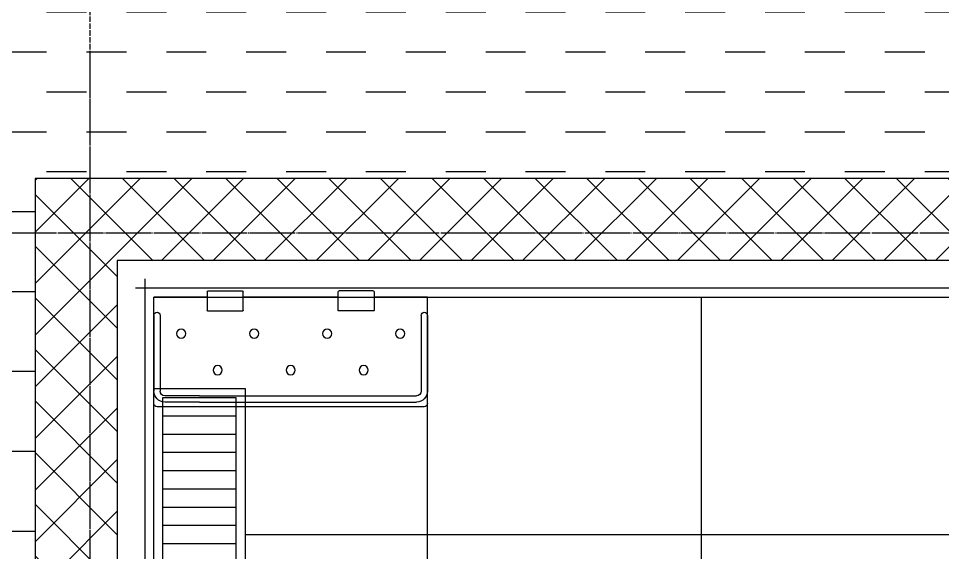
# Model space of a CAD drawing. Header units: millimetres. Extents: x 18456 to 179493, y -203649 to 469211.
# Drawn here: x 148681 to 149694, y 208511 to 209096 of the extents above; entities that cross this region are included whole.
import ezdxf

# ---------------------------------------------------------------- set-up
doc = ezdxf.new("R2010")
doc.units = ezdxf.units.MM
doc.linetypes.add('X-평면도(기본형)$0$CEN', pattern=[52.5, 50, -1, 0.5, -1])
doc.linetypes.add('X-평면도(기본형)$0$HID2', pattern=[7.5, 6, -1.5])
for name, color, linetype, true_color in [('X-평면도(기본형)$0$40HAT', 9, 'Continuous', 0x808080), ('X-평면도(기본형)$0$CEN', 1, 'X-평면도(기본형)$0$CEN', 0xff0000), ('X-평면도(기본형)$0$FIN', 9, 'Continuous', 0x808080), ('X-평면도(기본형)$0$FUR', 6, 'Continuous', 0xff00ff), ('X-평면도(기본형)$0$MC', 7, 'Continuous', 0x7f7fff), ('X-평면도(기본형)$0$TIL', 5, 'Continuous', 0x0000ff), ('X-평면도(기본형)$0$UIS', 7, 'X-평면도(기본형)$0$HID2', 0x000000), ('X-평면도(기본형)$0$W2', 3, 'Continuous', 0x00ff00), ('X-평면도(기본형)$0$설비OPEN', 9, 'Continuous', 0x808080)]:
    doc.layers.add(name, color=color, linetype=linetype, true_color=true_color)

# ---------------------------------------------------------------- blocks, each defined once
blk = doc.blocks.new('X-평면도(기본형)$0$코너  선반')
at = {"layer": 'X-평면도(기본형)$0$FUR'}
for p, q in [((506927.8, 180420.8), (506927.8, 180400.3)), ((506928.8, 180421.8), (506966.3, 180421.8)), ((506928.8, 180421.8), (506966.3, 180421.8)), ((506967.3, 180400.3), (506967.3, 180420.8)), ((507071.3, 180400.3), (507071.3, 180420.8)), ((507109.8, 180421.8), (507072.3, 180421.8)), ((507109.8, 180421.8), (507072.3, 180421.8)), ((507110.8, 180420.8), (507110.8, 180400.3)), ((506869.3, 180298.3), (506869.3, 180414.8)), ((506869.3, 180414.8), (506927.8, 180414.8)), ((506967.3, 180414.8), (507071.3, 180414.8)), ((507110.8, 180414.8), (507169.3, 180414.8)), ((507169.3, 180298.3), (507169.3, 180414.8)), ((506928.3, 180399.8), (506966.8, 180399.8)), ((507110.3, 180399.8), (507071.8, 180399.8)), ((506872.8, 180294.8), (507165.8, 180294.8))]:
    blk.add_line(p, q, dxfattribs=at)
at = {"layer": 'X-평면도(기본형)$0$FUR', "color": 8, "true_color": 0x808080}
for p, q in [((506869.3, 180394.8), (506869.3, 180311.8)), ((506876.3, 180394.8), (506876.3, 180311.8)), ((507162.3, 180394.8), (507162.3, 180311.8)), ((507169.3, 180394.8), (507169.3, 180311.8)), ((507119.3, 180306.8), (506881.3, 180306.8)), ((507119.3, 180306.8), (507157.3, 180306.8)), ((507119.3, 180299.8), (506881.3, 180299.8)), ((507119.3, 180299.8), (507157.3, 180299.8))]:
    blk.add_line(p, q, dxfattribs=at)
for centre in [(506899.3, 180374.8), (506979.3, 180374.8), (507059.3, 180374.8), (507139.3, 180374.8), (506939.3, 180334.8), (507019.3, 180334.8), (507099.3, 180334.8)]:
    blk.add_circle(centre, 5, dxfattribs=at)
at = {"layer": 'X-평면도(기본형)$0$FUR'}
for centre, radius, start, end in [((506928.8, 180420.8), 1, 90, 180), ((506966.3, 180420.8), 1, 0, 90), ((507072.3, 180420.8), 1, 90, 180), ((507109.8, 180420.8), 1, 0, 90), ((506928.3, 180400.3), 0.5, 180, 270), ((506966.8, 180400.3), 0.5, 270, 0), ((507071.8, 180400.3), 0.5, 180, 270), ((507110.3, 180400.3), 0.5, 270, 0), ((506872.8, 180298.3), 3.5, 180, 270), ((507165.8, 180298.3), 3.5, 270, 0)]:
    blk.add_arc(centre, radius, start, end, dxfattribs=at)
at = {"layer": 'X-평면도(기본형)$0$FUR', "color": 8, "true_color": 0x808080}
for centre, radius, start, end in [((506872.8, 180394.8), 3.5, 0, 180), ((507165.8, 180394.8), 3.5, 0, 180), ((506881.3, 180311.8), 12, 180, 270), ((506881.3, 180311.8), 5, 180, 270), ((507157.3, 180311.8), 5, 270, 0), ((507157.3, 180311.8), 12, 270, 0)]:
    blk.add_arc(centre, radius, start, end, dxfattribs=at)
blk = doc.blocks.new('X-평면도(기본형)$0$T1')
at = {"layer": 'X-평면도(기본형)$0$FUR', "color": 8, "true_color": 0x808080}
for p, q in [((10, 670), (90, 670)), ((10, 650), (90, 650)), ((10, 630), (90, 630)), ((10, 610), (90, 610)), ((10, 590), (90, 590)), ((10, 570), (90, 570)), ((10, 550), (90, 550)), ((10, 530), (90, 530)), ((10, 510), (90, 510)), ((10, 490), (90, 490)), ((10, 470), (58.4, 470)), ((0, 410), (29.3, 410)), ((0, 390), (53.8, 390)), ((7.5, 370), (55.4, 370)), ((7.5, 330), (70, 330)), ((0, 310), (70, 310)), ((0, 290), (29.3, 290)), ((43, 270), (90, 270)), ((43, 250), (90, 250)), ((10, 230), (90, 230)), ((10, 210), (90, 210)), ((10, 190), (90, 190)), ((10, 170), (90, 170)), ((10, 150), (90, 150)), ((10, 130), (90, 130)), ((10, 110), (90, 110)), ((10, 90), (90, 90)), ((10, 70), (90, 70)), ((10, 50), (90, 50)), ((10, 30), (90, 30))]:
    blk.add_line(p, q, dxfattribs=at)
at = {"layer": 'X-평면도(기본형)$0$FUR'}
for points in [[(100, 270.9), (100, 0), (0, 0), (0, 700), (100, 700), (100, 487.4)], [(10, 461.8), (10, 690), (90, 690), (90, 487.5)], [(90, 270.9), (90, 10), (10, 10), (10, 238.2)]]:
    blk.add_lwpolyline(points, dxfattribs=at)
blk = doc.blocks.new('X-평면도(기본형)$0$ba15002700')
at = {"layer": 'X-평면도(기본형)$0$MC'}
blk.add_lwpolyline([(0, 0), (1500, 0), (1500, -2700), (0, -2700)], close=True, dxfattribs=at)
at = {"layer": 'X-평면도(기본형)$0$TIL'}
for p, q in [((300, -860), (300, 0)), ((600, 0), (600, -860)), ((100, -260), (1500, -260))]:
    blk.add_line(p, q, dxfattribs=at)
at = {"layer": 'X-평면도(기본형)$0$FUR', "xscale": -1}
blk.add_blockref('X-평면도(기본형)$0$코너  선반', (507169.3, -180414.8), dxfattribs=at)
at = {"layer": 'X-평면도(기본형)$0$FUR'}
blk.add_blockref('X-평면도(기본형)$0$T1', (0, -800), dxfattribs=at)

msp = doc.modelspace()

# ---------------------------------------------------------------- hatches: boundary and pattern name
at = {"layer": 'X-평면도(기본형)$0$40HAT'}
h = msp.add_hatch(dxfattribs=at)
h.set_pattern_fill('H3', color=256, scale=40, style=0, pattern_type=2)
h.set_pattern_definition([(315, (-175757.42, 45286.295), (28.2842712, 28.2842712), []), (45, (-175757.42, 45286.295), (-28.2842712, 28.2842712), [])])
h.paths.add_polyline_path([(150479.2, 206840.6), (150369.2, 206840.6), (150369.2, 208830.6), (148789.2, 208830.6), (148789.2, 206050.6), (148699.2, 206050.6), (148699.2, 208920.6), (149769.2, 208920.6), (149769.2, 210270.6), (150479.2, 210270.6), (150479.2, 210160.6), (149879.2, 210160.6), (149879.2, 208940.6), (150479.2, 208940.6)], flags=0)
at = {"layer": 'X-평면도(기본형)$0$설비OPEN'}
h = msp.add_hatch(dxfattribs=at)
h.set_pattern_fill('DASH', color=256, scale=350, style=0, pattern_type=2)
h.set_pattern_definition([(0, (92624.19, 60615.57), (43.75, 43.75), [43.75, -43.75])])
h.paths.add_polyline_path([(148699.2, 206050.6), (148399.2, 206050.6), (148399.2, 210275.6), (149769.2, 210275.6), (149769.2, 208920.6), (148699.2, 208920.6)], flags=0)

# ---------------------------------------------------------------- linework, layer by layer
at = {"layer": 'X-평면도(기본형)$0$CEN'}
for p, q in [((148759.2, 209060.6), (148759.2, 205925.6)), ((149824.2, 208860.6), (148109.2, 208860.6))]:
    msp.add_line(p, q, dxfattribs=at)
at = {"layer": 'X-평면도(기본형)$0$FIN'}
for p, q in [((148819.2, 208810.6), (148819.2, 206080.6)), ((150339.2, 208800.6), (148809.2, 208800.6))]:
    msp.add_line(p, q, dxfattribs=at)
at = {"layer": 'X-평면도(기본형)$0$UIS'}
msp.add_lwpolyline([(154198.2, 205350.6), (154559.2, 205350.6), (154559.2, 210250.6), (150784.2, 210250.6), (150784.2, 209945.6), (148759.2, 209945.6), (148759.2, 206050.6)], dxfattribs=at)
at = {"layer": 'X-평면도(기본형)$0$W2'}
for p, q in [((149769.2, 208920.6), (148699.2, 208920.6)), ((148699.2, 208920.6), (148699.2, 206050.6)), ((148789.2, 208830.6), (148789.2, 206050.6)), ((150369.2, 208830.6), (148789.2, 208830.6))]:
    msp.add_line(p, q, dxfattribs=at)
at = {"layer": 'X-평면도(기본형)$0$설비OPEN'}
msp.add_lwpolyline([(148699.2, 206050.6), (148399.2, 206050.6), (148399.2, 210275.6), (149769.2, 210275.6), (149769.2, 208920.6), (148699.2, 208920.6)], close=True, dxfattribs=at)

# ---------------------------------------------------------------- block references
msp.add_blockref('X-평면도(기본형)$0$ba15002700', (148829.2, 208790.6))

doc.saveas('drawing.dxf')
